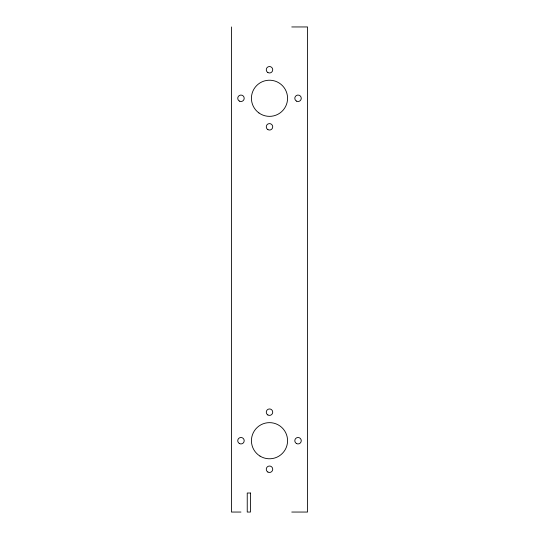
<?xml version="1.0" encoding="UTF-8"?>
<svg xmlns="http://www.w3.org/2000/svg" width="539" height="539" viewBox="0 0 539 539"><rect width="100%" height="100%" fill="white"/><g stroke="black" fill="none" stroke-linecap="round" stroke-linejoin="round"><path stroke-width="0.81" d="M291.761 26.95L307.547 26.95L307.547 512.05L291.761 512.05M240.967 512.05L231.453 512.05L231.453 26.95M250.473 493.023L247.239 493.023L247.239 512.05L250.473 512.05L250.473 493.023M259.973 456.068A18.07 18.07 0 0 0 287.563 441.279A18.07 18.07 0 0 0 260.964 424.786A18.07 18.07 0 0 0 259.973 456.068M267.883 414.976A3.234 3.234 0 0 0 272.734 412.173A3.234 3.234 0 0 0 267.883 409.377A3.234 3.234 0 0 0 267.883 414.976M239.35 443.509A3.234 3.234 0 0 0 244.201 440.713A3.234 3.234 0 0 0 239.35 437.911A3.234 3.234 0 0 0 239.35 443.509M296.416 443.509A3.234 3.234 0 0 0 301.267 440.713A3.234 3.234 0 0 0 296.416 437.911A3.234 3.234 0 0 0 296.416 443.509M267.883 472.049A3.234 3.234 0 0 0 272.734 469.247A3.234 3.234 0 0 0 267.883 466.444A3.234 3.234 0 0 0 267.883 472.049M258.949 112.961A18.07 18.07 0 0 0 287.482 100.086A18.07 18.07 0 0 0 262.069 81.813A18.07 18.07 0 0 0 258.949 112.961M239.35 101.089A3.234 3.234 0 0 0 244.201 98.287A3.234 3.234 0 0 0 239.35 95.491A3.234 3.234 0 0 0 239.35 101.089M267.883 72.556A3.234 3.234 0 0 0 272.734 69.753A3.234 3.234 0 0 0 267.883 66.951A3.234 3.234 0 0 0 267.883 72.556M296.416 101.089A3.234 3.234 0 0 0 301.267 98.287A3.234 3.234 0 0 0 296.416 95.491A3.234 3.234 0 0 0 296.416 101.089M267.883 129.623A3.234 3.234 0 0 0 272.734 126.827A3.234 3.234 0 0 0 267.883 124.024A3.234 3.234 0 0 0 267.883 129.623"/></g></svg>
